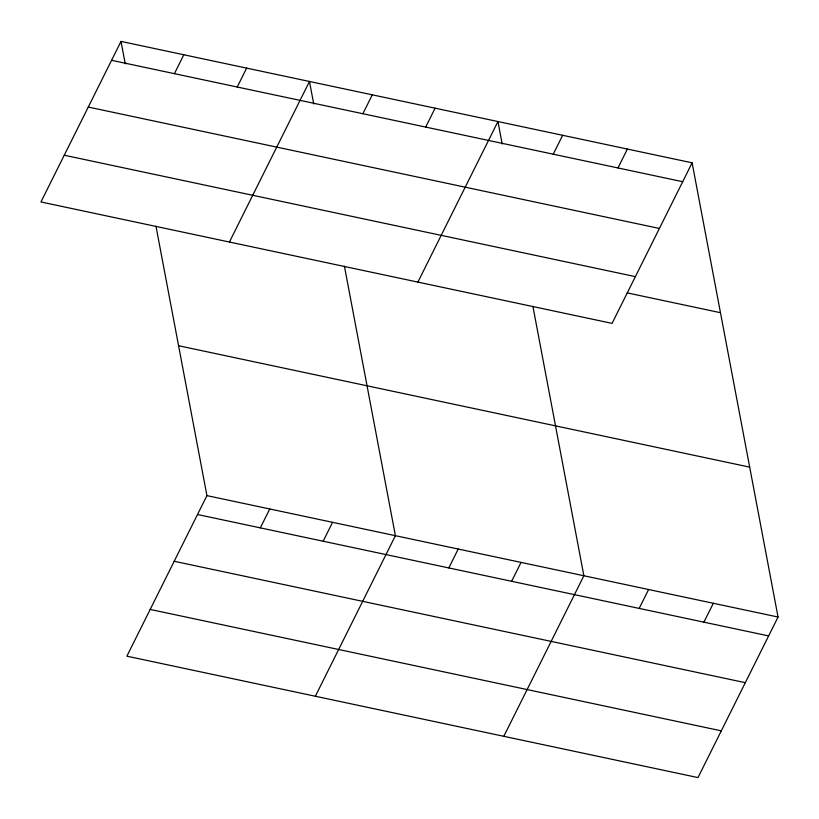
<?xml version="1.0" encoding="UTF-8"?>
<svg xmlns="http://www.w3.org/2000/svg" width="819" height="819" viewBox="0 0 819 819"><rect width="100%" height="100%" fill="white"/><g stroke="black" fill="none" stroke-linecap="round" stroke-linejoin="round"><path stroke-width="1.23" d="M121.007 41.411L40.95 201.965L612.069 323.382L692.116 162.817L121.007 41.411L125.256 63.892M174.406 73.659L183.825 54.76M237.223 87.009L246.652 68.12M229.422 242.035L309.469 81.47L313.728 103.952M362.878 113.718L372.297 94.83M155.958 226.167L206.931 495.618L126.884 656.183L697.993 777.589L778.05 617.035L692.116 162.817M425.696 127.078L435.114 108.18M260.34 527.876L269.758 508.978M417.885 282.094L497.942 121.54L502.19 144.021M323.157 541.226L332.575 522.327M553.245 154.187L562.663 135.299M315.346 696.252L395.403 535.687L344.43 266.236M617.976 167.946L627.395 149.058M448.802 567.936L458.22 549.037M511.629 581.295L521.048 562.397M503.818 736.312L583.875 575.757L532.893 306.296M639.178 608.404L648.597 589.516M703.9 622.164L713.329 603.275M111.579 60.299L682.698 181.716M88.278 107.054L659.387 228.46M64.261 155.221L635.37 276.627M627.119 292.864L720.474 312.704M178.573 345.731L749.692 467.137M206.931 495.618L778.05 617.035M197.512 514.516L768.631 635.923M174.201 561.271L745.321 682.677M150.194 609.438L721.304 730.845"/></g></svg>
